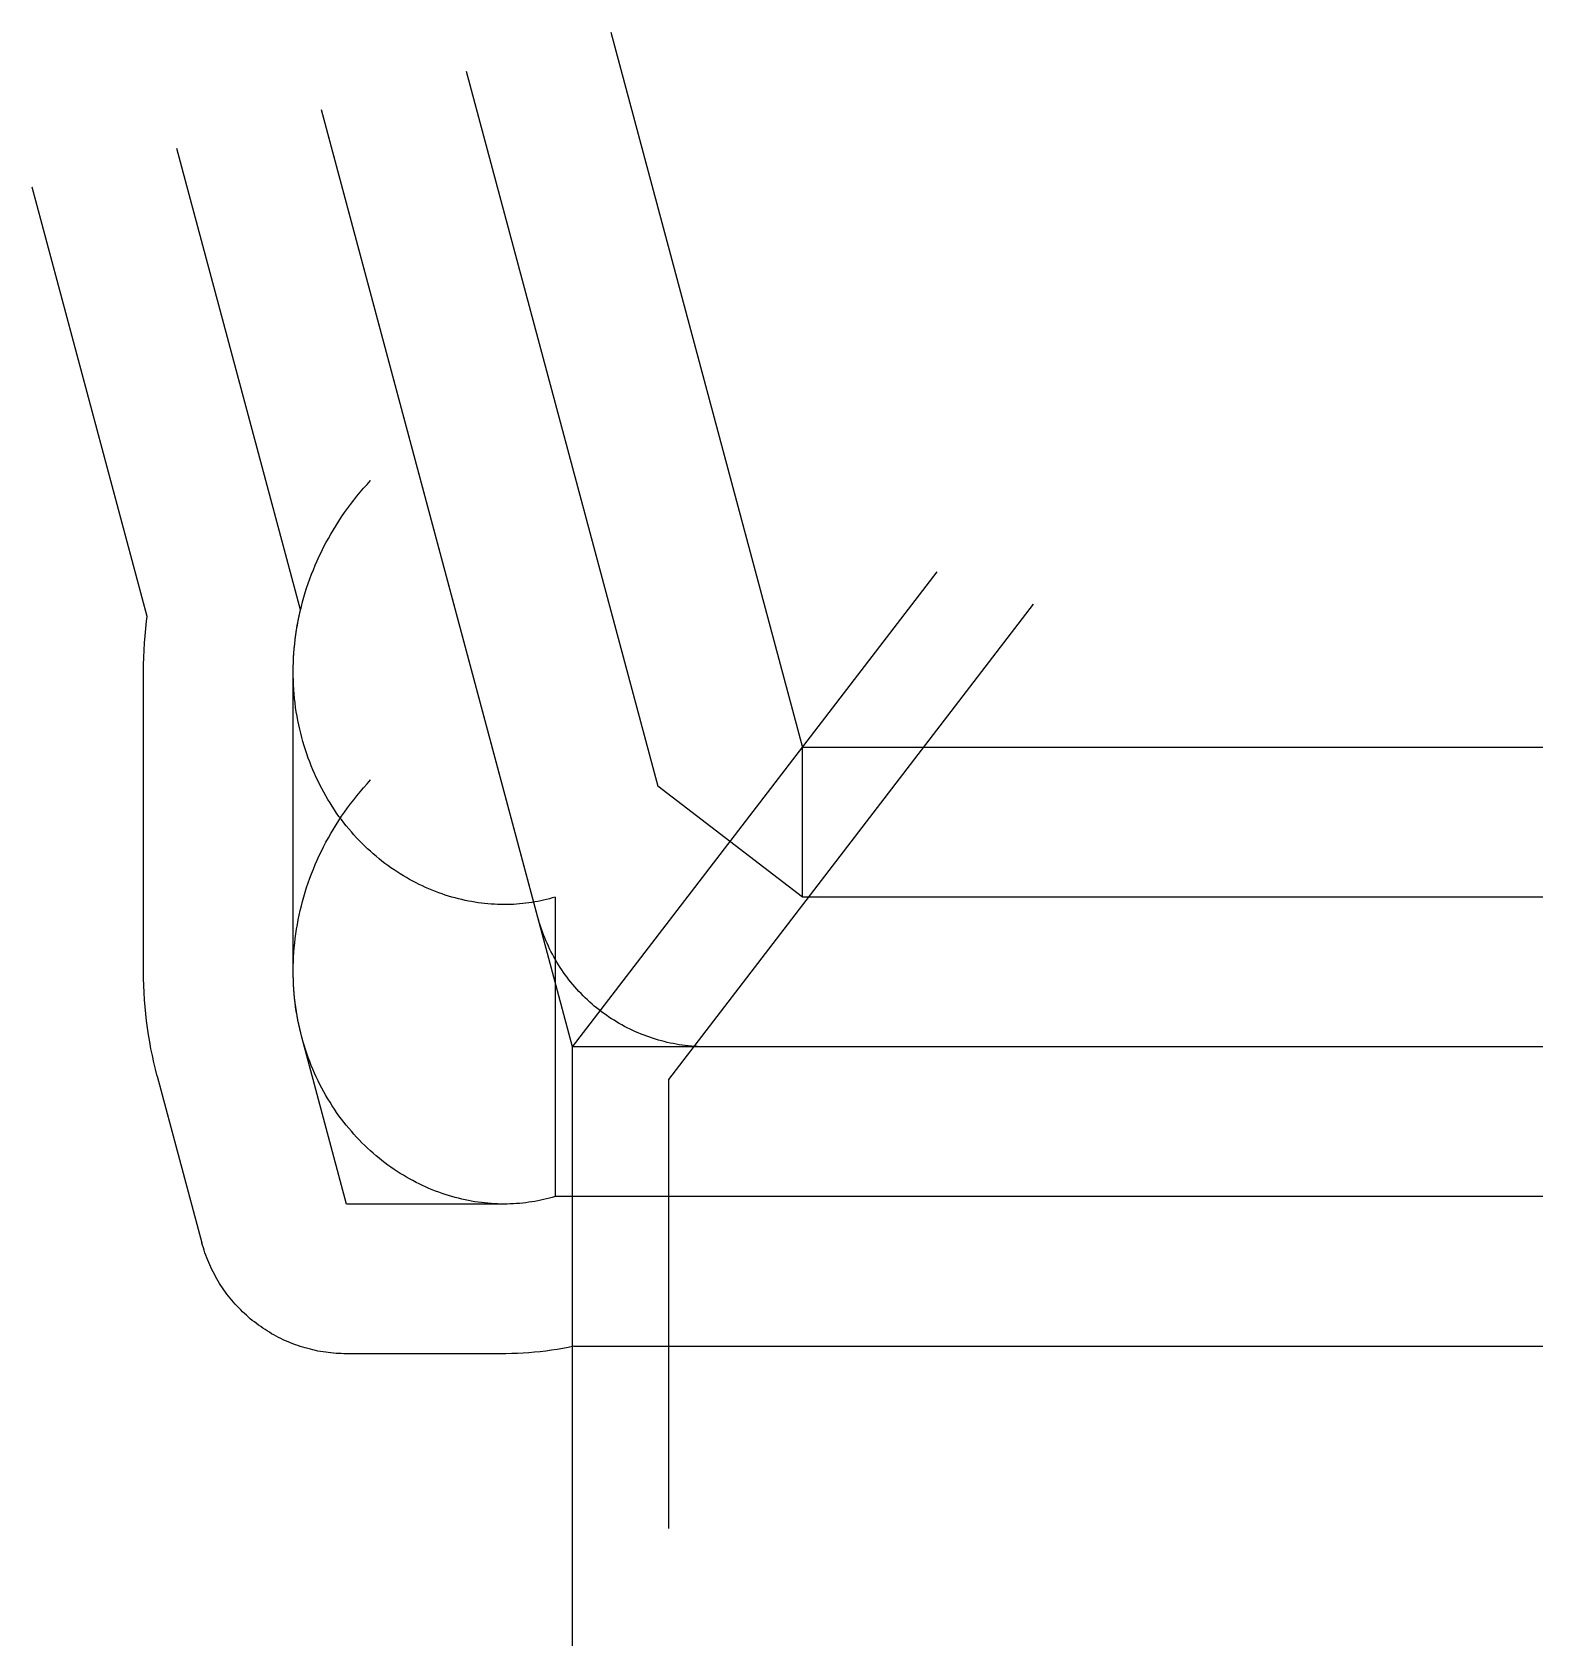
# Model space of a CAD drawing. Header units: metres. Extents: x -8355 to 15000, y -9260 to 15687.
import ezdxf

# ---------------------------------------------------------------- set-up
doc = ezdxf.new("R2010")
doc.units = ezdxf.units.M

msp = doc.modelspace()

# ---------------------------------------------------------------- linework, layer by layer
at = {"color": 1}
for p, q in [((590, 15687), (3553, 4630)), ((-1646, 15088), (1317, 4031)), ((0, 0), (-3882, 14489)), ((-4207, 6756), (-6118, 13890)), ((-6577, 6656), (-8355, 13291)), ((-6635, 1169), (-6635, 5799)), ((-4320, 1169), (-4320, 5799)), ((3553, 4630), (3553, 4630)), ((15000, 4630), (3553, 4630)), ((3553, 2315), (3553, 4630)), ((3553, 2315), (1317, 4031)), ((-272, 2315), (-272, -2315)), ((15000, 2315), (3553, 2315)), ((-3495, -2430), (-4186, 148)), ((15000, 0), (0, 0)), ((-6422, -451), (-5732, -3029)), ((-1057, -2430), (-3495, -2430)), ((15000, -2315), (-272, -2315)), ((18, -4630), (15000, -4630)), ((-1057, -4745), (-3495, -4745))]:
    msp.add_line(p, q, dxfattribs=at)
for points in [[(15000, 0), (2071, 0), (2024, 0), (1977, 2), (1930, 4), (1883, 7), (1836, 10), (1789, 15), (1742, 20), (1695, 26), (1649, 33), (1602, 41), (1556, 50), (1510, 59), (1464, 69), (1418, 80), (1372, 92), (1327, 105), (1282, 118), (1237, 132), (1192, 147), (1148, 163), (1104, 179), (1060, 197), (1016, 215), (973, 233), (930, 253), (888, 273), (846, 294), (804, 316), (763, 338), (722, 362), (681, 386), (641, 410), (601, 435), (562, 461), (523, 488), (485, 515), (447, 543), (409, 572), (372, 601), (336, 631), (300, 662), (265, 693), (230, 725), (196, 757), (163, 791), (130, 824), (97, 858), (65, 893), (34, 928), (3, 964), (-27, 1000), (-56, 1037), (-85, 1075), (-113, 1113), (-140, 1151), (-167, 1190), (-193, 1229), (-218, 1269), (-242, 1309), (-266, 1349), (-290, 1390), (-312, 1432), (-334, 1474), (-355, 1516), (-375, 1558), (-395, 1601), (-413, 1644), (-431, 1688), (-449, 1732), (-465, 1776), (-481, 1820), (-496, 1865), (-510, 1910), (-523, 1955), (-536, 2000), (-536, 2000), (-3882, 14489)], [(-272, 2315), (-315, 2302), (-359, 2290), (-403, 2279), (-448, 2268), (-493, 2258), (-538, 2249), (-584, 2241), (-630, 2233), (-677, 2226), (-724, 2220), (-771, 2215), (-819, 2210), (-867, 2206), (-915, 2203), (-963, 2201), (-1012, 2200), (-1061, 2200), (-1110, 2200), (-1160, 2202), (-1209, 2204), (-1259, 2207), (-1309, 2211), (-1360, 2216), (-1410, 2222), (-1460, 2229), (-1511, 2236), (-1562, 2245), (-1612, 2254), (-1663, 2265), (-1714, 2276), (-1765, 2288), (-1816, 2302), (-1867, 2316), (-1918, 2331), (-1969, 2347), (-2019, 2364), (-2070, 2382), (-2121, 2401), (-2171, 2421), (-2221, 2442), (-2272, 2464), (-2322, 2487), (-2371, 2511), (-2421, 2535), (-2470, 2561), (-2520, 2588), (-2568, 2616), (-2617, 2644), (-2665, 2674), (-2713, 2705), (-2761, 2736), (-2808, 2769), (-2855, 2802), (-2901, 2837), (-2948, 2872), (-2993, 2909), (-3038, 2946), (-3083, 2984), (-3127, 3024), (-3171, 3064), (-3214, 3105), (-3257, 3147), (-3299, 3190), (-3340, 3233), (-3381, 3278), (-3421, 3324), (-3460, 3370), (-3499, 3417), (-3538, 3465), (-3575, 3514), (-3612, 3564), (-3648, 3615), (-3683, 3666), (-3718, 3719), (-3751, 3772), (-3784, 3826), (-3816, 3880), (-3848, 3936), (-3878, 3992), (-3907, 4049), (-3936, 4106), (-3964, 4165), (-3991, 4224), (-4016, 4283), (-4041, 4344), (-4065, 4405), (-4088, 4466), (-4110, 4529), (-4131, 4591), (-4151, 4655), (-4170, 4719), (-4188, 4783), (-4204, 4849), (-4220, 4914), (-4235, 4980), (-4248, 5047), (-4260, 5114), (-4272, 5181), (-4282, 5249), (-4291, 5317), (-4298, 5386), (-4305, 5455), (-4310, 5525), (-4314, 5594), (-4317, 5664), (-4319, 5735), (-4320, 5805), (-4319, 5876), (-4317, 5947), (-4314, 6018), (-4309, 6089), (-4303, 6161), (-4296, 6233), (-4288, 6304), (-4279, 6376), (-4268, 6448), (-4256, 6520), (-4242, 6592), (-4227, 6664), (-4211, 6736), (-4194, 6808), (-4175, 6879), (-4155, 6951), (-4134, 7023), (-4112, 7094), (-4088, 7165), (-4062, 7236), (-4036, 7307), (-4008, 7377), (-3979, 7448), (-3948, 7517), (-3916, 7587), (-3883, 7656), (-3849, 7725), (-3813, 7794), (-3776, 7862), (-3738, 7929), (-3698, 7996), (-3657, 8063), (-3615, 8129), (-3571, 8195), (-3526, 8260), (-3480, 8324), (-3433, 8388), (-3384, 8451), (-3335, 8513), (-3284, 8575), (-3231, 8636), (-3178, 8696), (-3123, 8756), (-3123, 8756)], [(0, -9260), (0, 0), (5637, 7346)], [(-4320, 5799), (-4319, 5870), (-4317, 5941), (-4314, 6012), (-4310, 6084), (-4304, 6155), (-4297, 6227), (-4289, 6299), (-4279, 6370), (-4269, 6442), (-4257, 6514), (-4243, 6586), (-4229, 6658), (-4213, 6730), (-4207, 6756)], [(7119, 6843), (1482, -503), (1482, -7448)], [(-6635, 5799), (-6634, 5911), (-6631, 6022), (-6626, 6134), (-6619, 6245), (-6610, 6357), (-6599, 6469), (-6587, 6581), (-6577, 6656)], [(-272, -2315), (-315, -2328), (-359, -2340), (-403, -2351), (-448, -2362), (-493, -2372), (-538, -2381), (-584, -2389), (-630, -2397), (-677, -2404), (-724, -2410), (-771, -2415), (-819, -2420), (-867, -2424), (-915, -2427), (-963, -2429), (-1012, -2430), (-1061, -2430), (-1110, -2430), (-1160, -2428), (-1209, -2426), (-1259, -2423), (-1309, -2419), (-1360, -2414), (-1410, -2408), (-1460, -2401), (-1511, -2394), (-1562, -2385), (-1612, -2376), (-1663, -2365), (-1714, -2354), (-1765, -2342), (-1816, -2328), (-1867, -2314), (-1918, -2299), (-1969, -2283), (-2019, -2266), (-2070, -2248), (-2121, -2229), (-2171, -2209), (-2221, -2188), (-2272, -2166), (-2322, -2143), (-2371, -2119), (-2421, -2095), (-2470, -2069), (-2520, -2042), (-2568, -2014), (-2617, -1986), (-2665, -1956), (-2713, -1925), (-2761, -1894), (-2808, -1861), (-2855, -1828), (-2901, -1793), (-2948, -1758), (-2993, -1721), (-3038, -1684), (-3083, -1646), (-3127, -1606), (-3171, -1566), (-3214, -1525), (-3257, -1483), (-3299, -1440), (-3340, -1397), (-3381, -1352), (-3421, -1306), (-3460, -1260), (-3499, -1213), (-3538, -1165), (-3575, -1116), (-3612, -1066), (-3648, -1015), (-3683, -964), (-3718, -911), (-3751, -858), (-3784, -804), (-3816, -750), (-3848, -694), (-3878, -638), (-3907, -581), (-3936, -524), (-3964, -465), (-3991, -406), (-4016, -347), (-4041, -286), (-4065, -225), (-4088, -164), (-4110, -101), (-4131, -39), (-4151, 25), (-4170, 89), (-4188, 153), (-4204, 219), (-4220, 284), (-4235, 350), (-4248, 417), (-4260, 484), (-4272, 551), (-4282, 619), (-4291, 687), (-4298, 756), (-4305, 825), (-4310, 895), (-4314, 964), (-4317, 1034), (-4319, 1105), (-4320, 1175), (-4319, 1246), (-4317, 1317), (-4314, 1388), (-4309, 1459), (-4303, 1531), (-4296, 1603), (-4288, 1674), (-4279, 1746), (-4268, 1818), (-4256, 1890), (-4242, 1962), (-4227, 2034), (-4211, 2106), (-4194, 2178), (-4175, 2249), (-4155, 2321), (-4134, 2393), (-4112, 2464), (-4088, 2535), (-4062, 2606), (-4036, 2677), (-4008, 2747), (-3979, 2818), (-3948, 2887), (-3916, 2957), (-3883, 3026), (-3849, 3095), (-3813, 3164), (-3776, 3232), (-3738, 3299), (-3698, 3366), (-3657, 3433), (-3615, 3499), (-3571, 3565), (-3526, 3630), (-3480, 3694), (-3433, 3758), (-3384, 3821), (-3335, 3883), (-3284, 3945), (-3231, 4006), (-3178, 4066), (-3123, 4126), (-3123, 4126)], [(-6422, -451), (-6449, -347), (-6475, -242), (-6498, -136), (-6519, -30), (-6539, 76), (-6557, 184), (-6573, 292), (-6588, 400), (-6600, 509), (-6611, 618), (-6619, 728), (-6626, 838), (-6631, 948), (-6634, 1059), (-6635, 1169)], [(-4186, 148), (-4203, 213), (-4219, 279), (-4233, 345), (-4247, 411), (-4259, 478), (-4271, 546), (-4281, 614), (-4290, 682), (-4298, 751), (-4304, 820), (-4310, 889), (-4314, 959), (-4317, 1029), (-4319, 1099), (-4320, 1169)], [(-272, -2315), (-315, -2328), (-359, -2340), (-403, -2351), (-448, -2362), (-493, -2372), (-538, -2381), (-584, -2389), (-630, -2397), (-677, -2404), (-724, -2410), (-771, -2415), (-819, -2420), (-867, -2424), (-915, -2427), (-963, -2429), (-1012, -2430), (-1057, -2430)], [(-3495, -4745), (-3536, -4745), (-3576, -4744), (-3617, -4742), (-3657, -4739), (-3697, -4736), (-3737, -4732), (-3778, -4728), (-3818, -4723), (-3858, -4717), (-3897, -4710), (-3937, -4703), (-3977, -4695), (-4016, -4686), (-4055, -4676), (-4095, -4666), (-4134, -4655), (-4172, -4644), (-4211, -4632), (-4249, -4619), (-4287, -4606), (-4325, -4591), (-4363, -4577), (-4400, -4561), (-4437, -4545), (-4474, -4528), (-4510, -4511), (-4546, -4493), (-4582, -4474), (-4618, -4455), (-4653, -4435), (-4688, -4414), (-4722, -4393), (-4756, -4372), (-4790, -4349), (-4823, -4326), (-4856, -4303), (-4889, -4279), (-4921, -4254), (-4952, -4229), (-4983, -4204), (-5014, -4177), (-5044, -4151), (-5074, -4123), (-5104, -4095), (-5132, -4067), (-5161, -4038), (-5188, -4009), (-5216, -3979), (-5243, -3949), (-5269, -3918), (-5295, -3887), (-5320, -3855), (-5344, -3823), (-5368, -3791), (-5392, -3758), (-5415, -3725), (-5437, -3691), (-5459, -3657), (-5480, -3622), (-5500, -3588), (-5520, -3552), (-5539, -3517), (-5558, -3481), (-5576, -3445), (-5594, -3408), (-5610, -3372), (-5626, -3335), (-5642, -3297), (-5657, -3260), (-5671, -3222), (-5684, -3184), (-5697, -3146), (-5709, -3107), (-5721, -3068), (-5732, -3029)], [(18, -4630), (-67, -4648), (-153, -4664), (-239, -4679), (-325, -4692), (-412, -4704), (-499, -4715), (-587, -4723), (-675, -4731), (-763, -4737), (-852, -4741), (-941, -4744), (-1030, -4745), (-1057, -4745)]]:
    msp.add_lwpolyline(points, dxfattribs=at)

doc.saveas('drawing.dxf')
